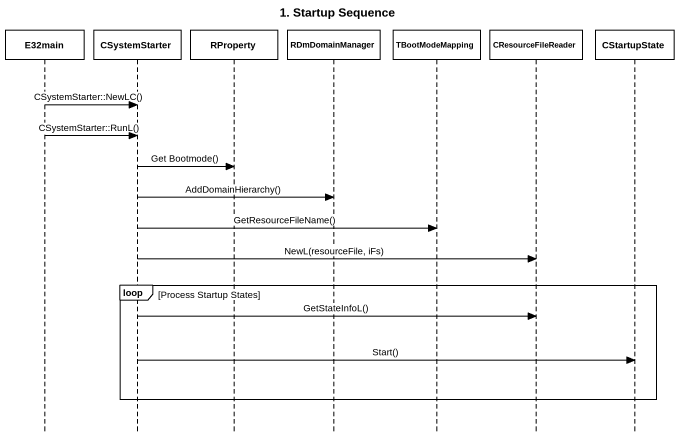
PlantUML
@startuml
title 1. Startup Sequence
hide footbox
participant E32main
participant CSystemStarter
participant RProperty
participant RDmDomainManager
participant TBootModeMapping
participant CResourceFileReader
participant CStartupState

E32main -> CSystemStarter : CSystemStarter::NewLC()
E32main -> CSystemStarter : CSystemStarter::RunL()
CSystemStarter -> RProperty : Get Bootmode()
CSystemStarter -> RDmDomainManager : AddDomainHierarchy()
CSystemStarter -> TBootModeMapping : GetResourceFileName()
CSystemStarter -> CResourceFileReader : NewL(resourceFile, iFs)
loop Process Startup States
  CSystemStarter -> CResourceFileReader : GetStateInfoL()
  CSystemStarter -> CStartupState : Start()
end
@enduml
